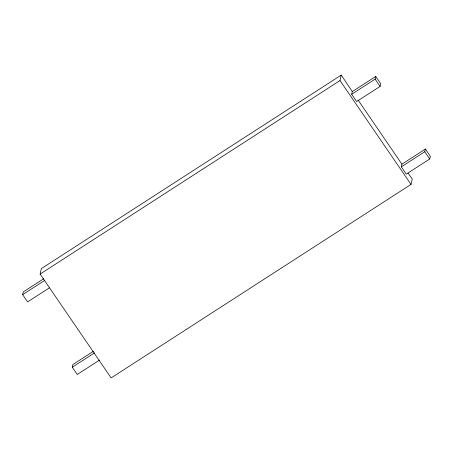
<?xml version="1.0" encoding="UTF-8"?>
<svg xmlns="http://www.w3.org/2000/svg" width="453" height="453" viewBox="0 0 453 453"><rect width="100%" height="100%" fill="white"/><g stroke="black" fill="none" stroke-linecap="round" stroke-linejoin="round"><path stroke-width="0.68" d="M49.32 287.887L27.616 301.896L22.65 294.643L23.262 291.947L43.799 278.697M408.023 173.097L412.264 178.924L411.018 184.411L111.132 377.921L40.124 274.076L41.37 268.589L341.251 75.079L352.287 91.591L351.675 94.281L356.636 101.54L380.107 86.398L380.718 83.703L375.752 76.449L352.287 91.591M99.541 360.09L77.248 374.478L72.282 367.219L72.893 364.529L93.431 351.279M40.124 274.076L340.005 80.566L341.251 75.079M351.675 94.281L375.141 79.139L375.752 76.449M401.307 166.863L401.919 164.173L425.384 149.026L430.35 156.285L429.738 158.975L406.267 174.122L401.307 166.863L424.778 151.721L425.384 149.026M22.65 294.643L44.36 280.634M72.282 367.219L94.581 352.836M375.141 79.139L380.107 86.398M424.778 151.721L429.738 158.975M358.046 100.017L401.919 164.173M340.005 80.566L411.018 184.411"/></g></svg>
